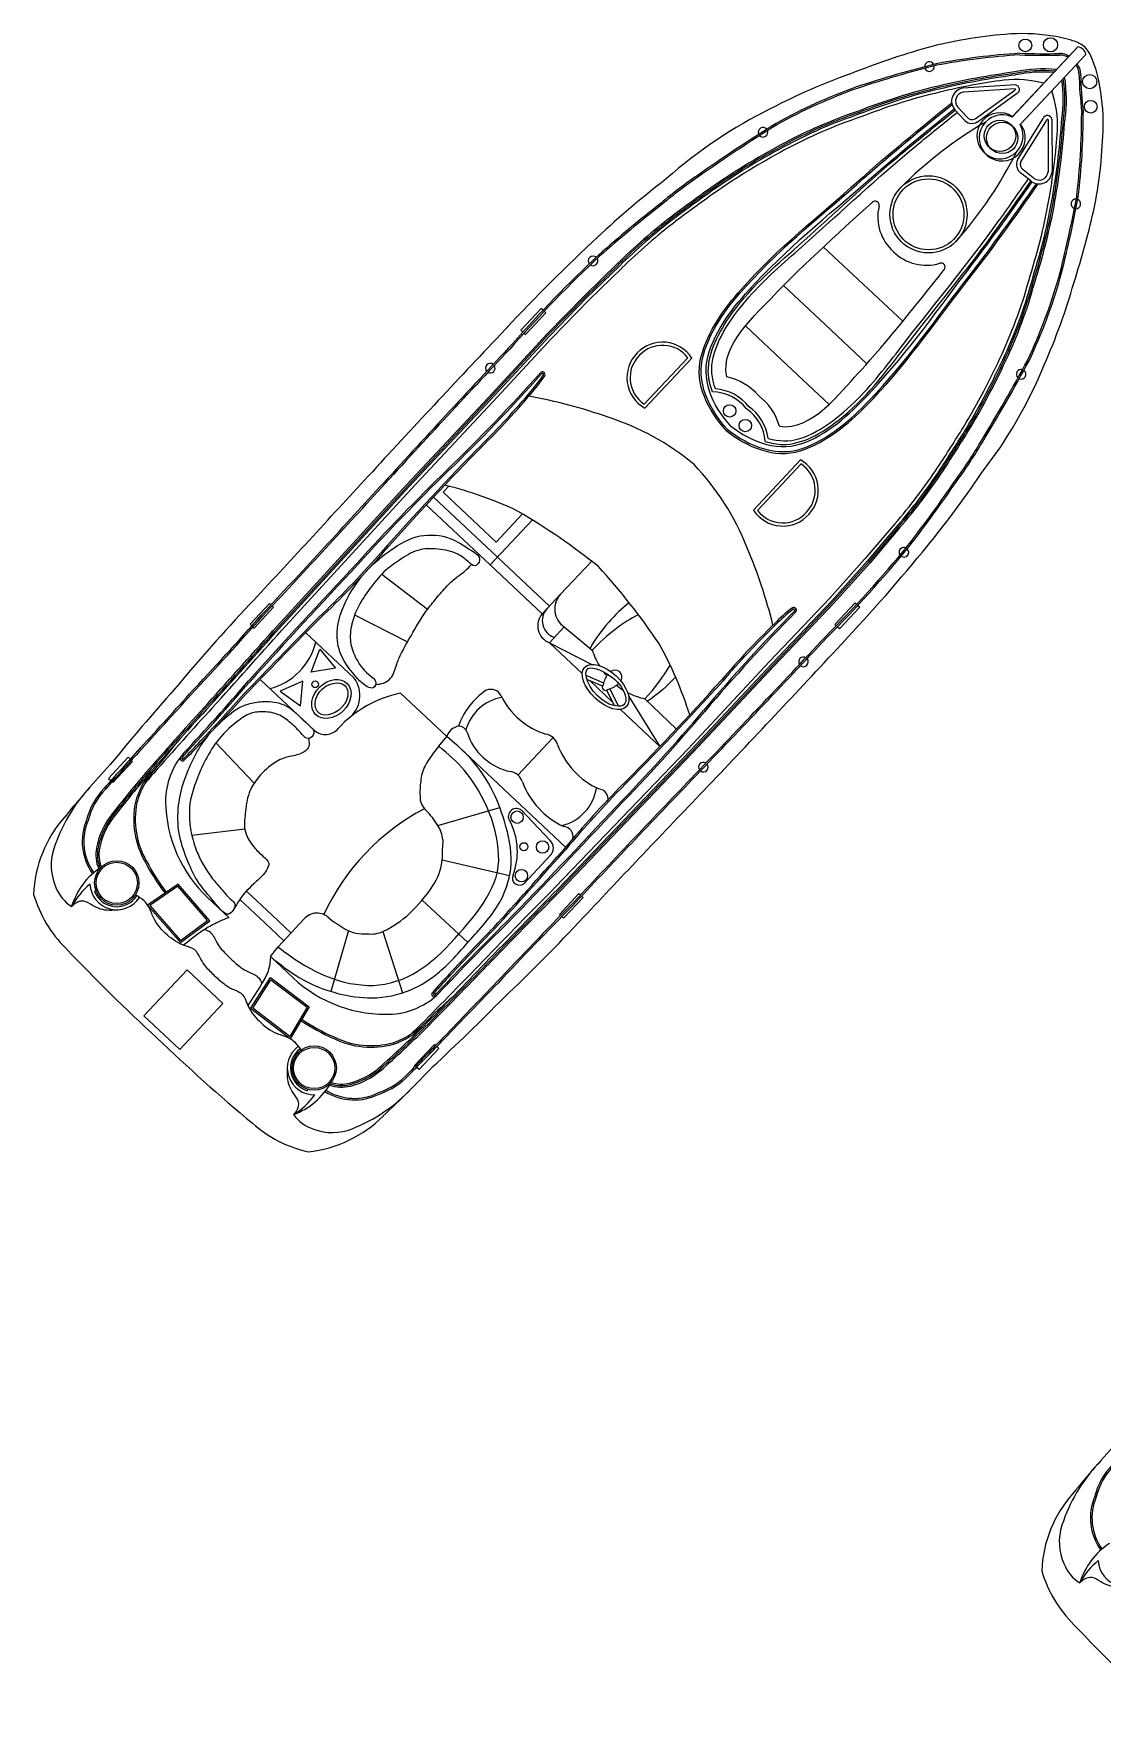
# Model space of a CAD drawing. Header units: metres. Extents: x 261051 to 267165, y 2208696 to 2215152.
# Drawn here: x 261052.9 to 261105.4, y 2209950.4 to 2210032.9 of the extents above; entities that cross this region are included whole.
import ezdxf

# ---------------------------------------------------------------- set-up
doc = ezdxf.new("R2010")
doc.units = ezdxf.units.M

msp = doc.modelspace()

# ---------------------------------------------------------------- linework, layer by layer
at = {"color": 30}
for p, q in [((261104.193, 2210032.283), (261100.961, 2210028.834)), ((261100.986, 2210028.861), (261104.193, 2210032.283)), ((261104.585, 2210031.916), (261101.353, 2210028.467)), ((261101.378, 2210028.493), (261104.585, 2210031.916)), ((261101.121, 2210030.413), (261098.545, 2210030.251)), ((261101.11, 2210030.221), (261098.564, 2210030.06)), ((261099.14, 2210028.756), (261101.098, 2210030.166)), ((261099.245, 2210028.594), (261101.182, 2210029.99)), ((261098.164, 2210029.178), (261098.583, 2210028.724)), ((261098.304, 2210029.31), (261098.731, 2210028.847)), ((261101.225, 2210026.739), (261102.491, 2210028.763)), ((261101.392, 2210026.645), (261102.672, 2210028.69)), ((261102.727, 2210028.706), (261102.731, 2210026.154)), ((261102.918, 2210028.729), (261102.923, 2210026.148)), ((261101.877, 2210025.698), (261101.397, 2210026.087)), ((261102, 2210025.846), (261101.51, 2210026.243)), ((261093.638, 2210020.628), (261091.673, 2210022.469)), ((261081.569, 2210021.64), (261079.942, 2210020.062)), ((261081.623, 2210021.585), (261079.996, 2210020.007)), ((261081.676, 2210021.53), (261080.05, 2210019.953)), ((261081.783, 2210021.42), (261080.158, 2210019.844)), ((261091.773, 2210018.638), (261089.722, 2210020.56)), ((261093.638, 2210020.628), (261095.603, 2210018.787)), ((261079.942, 2210020.062), (261078.109, 2210018.185)), ((261079.996, 2210020.007), (261078.165, 2210018.132)), ((261080.05, 2210019.953), (261078.22, 2210018.079)), ((261080.158, 2210019.844), (261078.332, 2210017.974)), ((261077.81, 2210019.437), (261076.809, 2210018.369)), ((261077.044, 2210018.15), (261078.044, 2210019.217)), ((261077.907, 2210019.346), (261077.81, 2210019.437)), ((261078.044, 2210019.217), (261077.963, 2210019.293)), ((261078.109, 2210018.185), (261075.208, 2210015.05)), ((261078.165, 2210018.132), (261075.264, 2210014.998)), ((261078.22, 2210018.079), (261075.32, 2210014.945)), ((261076.809, 2210018.369), (261076.914, 2210018.271)), ((261076.97, 2210018.218), (261077.044, 2210018.15)), ((261089.908, 2210016.648), (261087.852, 2210018.575)), ((261091.773, 2210018.638), (261093.824, 2210016.716)), ((261078.332, 2210017.974), (261075.433, 2210014.841)), ((261082.884, 2210014.731), (261085.023, 2210017.013)), ((261082.911, 2210014.535), (261085.22, 2210016.999)), ((261089.908, 2210016.648), (261091.965, 2210014.721)), ((261075.208, 2210015.05), (261071.197, 2210010.77)), ((261075.264, 2210014.998), (261071.253, 2210010.718)), ((261075.32, 2210014.945), (261071.309, 2210010.665)), ((261075.433, 2210014.841), (261071.422, 2210010.561)), ((261088.254, 2210009.528), (261090.563, 2210011.993)), ((261088.451, 2210009.514), (261090.589, 2210011.796)), ((261071.197, 2210010.77), (261064.842, 2210003.831)), ((261071.253, 2210010.718), (261064.899, 2210003.78)), ((261071.309, 2210010.665), (261064.956, 2210003.729)), ((261073.268, 2210010.701), (261072.994, 2210010.41)), ((261071.422, 2210010.561), (261065.07, 2210003.626)), ((261075.308, 2210006.833), (261072.165, 2210009.778)), ((261075.66, 2210007.209), (261072.516, 2210010.156)), ((261072.994, 2210010.41), (261075.61, 2210007.958)), ((261075.308, 2210006.833), (261077.38, 2210009.045)), ((261075.61, 2210007.958), (261076.902, 2210009.338)), ((261095.197, 2210008.849), (261093.73, 2210007.126)), ((261095.314, 2210008.749), (261093.845, 2210007.025)), ((261095.372, 2210008.7), (261093.903, 2210006.974)), ((261095.431, 2210008.65), (261093.961, 2210006.924)), ((261077.868, 2210004.434), (261075.308, 2210006.833)), ((261078.22, 2210004.81), (261075.66, 2210007.209)), ((261080.281, 2210007.008), (261078.764, 2210005.39)), ((261093.73, 2210007.126), (261091.981, 2210005.182)), ((261093.845, 2210007.025), (261092.094, 2210005.077)), ((261093.903, 2210006.974), (261092.15, 2210005.025)), ((261093.961, 2210006.924), (261092.207, 2210004.973)), ((261069.975, 2210006.38), (261072.234, 2210004.657)), ((261064.462, 2210004.937), (261063.506, 2210003.917)), ((261064.534, 2210004.87), (261064.462, 2210004.937)), ((261064.661, 2210004.751), (261064.59, 2210004.817)), ((261078.764, 2210005.39), (261078.106, 2210004.687)), ((261091.981, 2210005.182), (261089.043, 2210002.086)), ((261092.094, 2210005.077), (261089.155, 2210001.98)), ((261092.15, 2210005.025), (261089.21, 2210001.928)), ((261092.207, 2210004.973), (261089.266, 2210001.875)), ((261092.24, 2210003.908), (261093.241, 2210004.975)), ((261093.241, 2210004.975), (261093.322, 2210004.899)), ((261093.378, 2210004.846), (261093.475, 2210004.756)), ((261063.705, 2210003.73), (261064.661, 2210004.751)), ((261068.644, 2210004.378), (261071.247, 2210003.058)), ((261078.106, 2210004.687), (261077.868, 2210004.434)), ((261093.475, 2210004.756), (261092.475, 2210003.688)), ((261063.506, 2210003.917), (261063.592, 2210003.836)), ((261063.648, 2210003.783), (261063.705, 2210003.73)), ((261066.242, 2210003.504), (261068.626, 2210001.269)), ((261078.947, 2210003.789), (261078.216, 2210003.009)), ((261078.947, 2210003.789), (261080.327, 2210002.644)), ((261092.314, 2210003.839), (261092.24, 2210003.908)), ((261092.475, 2210003.688), (261092.37, 2210003.786)), ((261066.509, 2210001.56), (261066.934, 2210002.702)), ((261066.934, 2210002.702), (261067.71, 2210001.763)), ((261078.216, 2210003.009), (261079.831, 2210001.495)), ((261078.216, 2210003.009), (261080.302, 2210001.944)), ((261067.71, 2210001.763), (261066.509, 2210001.56)), ((261089.043, 2210002.086), (261085.032, 2209997.806)), ((261089.155, 2210001.98), (261085.143, 2209997.7)), ((261089.21, 2210001.928), (261085.199, 2209997.647)), ((261089.266, 2210001.875), (261085.255, 2209997.595)), ((261066.679, 2209998.693), (261063.998, 2210001.205)), ((261066.103, 2210001.127), (261064.99, 2210000.629)), ((261065.978, 2209999.915), (261066.103, 2210001.127)), ((261080.889, 2210001.02), (261080.019, 2210001.394)), ((261080.828, 2210000.879), (261080.061, 2210001.209)), ((261080.2, 2210001.149), (261081.343, 2210000.078)), ((261081.033, 2210000.687), (261081.426, 2209999.915)), ((261081.17, 2210000.757), (261081.61, 2209999.892)), ((261064.99, 2210000.629), (261065.978, 2209999.915)), ((261073.176, 2209998.396), (261070.902, 2210000.527)), ((261082.118, 2210000.361), (261083.649, 2209997.917)), ((261082.916, 2210000.252), (261084.46, 2209998.769)), ((261081.712, 2209999.732), (261083.649, 2209997.917)), ((261072.782, 2209997.925), (261073.176, 2209998.396)), ((261076.675, 2209996.509), (261078.4, 2209998.349)), ((261061.827, 2209998.088), (261063.71, 2209996.109)), ((261073.782, 2209997.877), (261079.017, 2209992.971)), ((261085.032, 2209997.806), (261078.523, 2209991.018)), ((261085.143, 2209997.7), (261078.633, 2209990.911)), ((261085.199, 2209997.647), (261078.688, 2209990.858)), ((261085.255, 2209997.595), (261078.743, 2209990.804)), ((261057.514, 2209997.381), (261056.546, 2209996.348)), ((261056.763, 2209996.145), (261057.73, 2209997.177)), ((261057.614, 2209997.286), (261057.514, 2209997.381)), ((261057.73, 2209997.177), (261057.67, 2209997.234)), ((261056.546, 2209996.348), (261056.669, 2209996.234)), ((261056.725, 2209996.181), (261056.763, 2209996.145)), ((261072.741, 2209994.026), (261075.78, 2209994.923)), ((261078.249, 2209993.297), (261076.84, 2209994.785)), ((261060.637, 2209993.561), (261063.247, 2209993.863)), ((261076.994, 2209991.206), (261078.253, 2209992.55)), ((261072.949, 2209992.342), (261076.263, 2209991.58)), ((261055.936, 2209990.826), (261055.864, 2209990.799)), ((261059.973, 2209991.154), (261058.469, 2209990.123)), ((261059.96, 2209991.051), (261058.583, 2209990.108)), ((261061.42, 2209989.359), (261059.96, 2209991.051)), ((261061.532, 2209989.347), (261059.973, 2209991.154)), ((261063.327, 2209990.808), (261064.586, 2209989.628)), ((261058.469, 2209990.123), (261060.081, 2209988.283)), ((261058.583, 2209990.108), (261060.093, 2209988.386)), ((261062.458, 2209989.511), (261061.442, 2209990.463)), ((261063.001, 2209990.403), (261064.232, 2209989.25)), ((261071.964, 2209990.366), (261074.213, 2209988.288)), ((261078.715, 2209989.663), (261079.672, 2209990.683)), ((261079.871, 2209990.496), (261078.915, 2209989.476)), ((261079.672, 2209990.683), (261079.743, 2209990.617)), ((261079.799, 2209990.564), (261079.871, 2209990.496)), ((261060.081, 2209988.283), (261061.532, 2209989.347)), ((261060.093, 2209988.386), (261061.42, 2209989.359)), ((261065.173, 2209988.367), (261064.232, 2209989.25)), ((261065.526, 2209988.748), (261064.586, 2209989.628)), ((261064.894, 2209988.066), (261066.153, 2209989.424)), ((261078.772, 2209989.609), (261078.715, 2209989.663)), ((261078.915, 2209989.476), (261078.828, 2209989.557)), ((261068.338, 2209988.866), (261067.476, 2209985.881)), ((261070.028, 2209988.821), (261070.998, 2209985.808)), ((261064.51, 2209987.587), (261064.894, 2209988.066)), ((261064.51, 2209987.587), (261065.623, 2209986.545)), ((261058.289, 2209984.676), (261060.409, 2209986.938)), ((261060.409, 2209986.938), (261062.172, 2209985.286)), ((261063.535, 2209985.046), (261064.503, 2209986.563)), ((261063.638, 2209985.064), (261064.523, 2209986.452)), ((261064.503, 2209986.563), (261066.407, 2209985.124)), ((261064.523, 2209986.452), (261066.306, 2209985.104)), ((261062.172, 2209985.286), (261060.052, 2209983.024)), ((261065.476, 2209983.556), (261063.535, 2209985.046)), ((261065.454, 2209983.669), (261063.638, 2209985.064)), ((261066.306, 2209985.104), (261065.454, 2209983.669)), ((261066.407, 2209985.124), (261065.476, 2209983.556)), ((261060.052, 2209983.024), (261058.289, 2209984.676)), ((261071.596, 2209982.244), (261072.564, 2209983.276)), ((261072.78, 2209983.073), (261071.813, 2209982.041)), ((261072.564, 2209983.276), (261072.624, 2209983.22)), ((261072.68, 2209983.167), (261072.78, 2209983.073)), ((261071.634, 2209982.208), (261071.596, 2209982.244)), ((261071.813, 2209982.041), (261071.69, 2209982.156)), ((261066.341, 2209981.074), (261066.319, 2209981))]:
    msp.add_line(p, q, dxfattribs=at)
for centre, radius in [((261101.612, 2210032.359), 0.313), ((261102.847, 2210032.387), 0.349), ((261104.776, 2210030.579), 0.349), ((261104.828, 2210029.345), 0.313), ((261100.365, 2210027.915), 0.771), ((261100.474, 2210027.813), 0.771), ((261096.853, 2210024.058), 1.896), ((261096.853, 2210024.058), 1.896), ((261096.853, 2210024.058), 1.743), ((261096.853, 2210024.058), 1.743), ((261087.08, 2210014.399), 0.305), ((261087.847, 2210013.68), 0.305), ((261066.706, 2210000.968), 0.163), ((261076.632, 2209994.441), 0.304), ((261077.882, 2209992.974), 0.304), ((261076.963, 2209992.99), 0.197), ((261056.956, 2209991.209), 1.09), ((261056.956, 2209991.209), 1.013), ((261076.843, 2209991.565), 0.304), ((261066.658, 2209982.117), 1.09), ((261066.658, 2209982.117), 1.013)]:
    msp.add_circle(centre, radius, dxfattribs=at)
for centre, radius, start, end in [((261102.503, 2210010.24), 22.74, 94.77761, 104.59706), ((261101.437, 2210023.446), 9.491, 81.37986, 95.00348), ((261109.434, 2209988.979), 45.082, 106.31261, 111.35414), ((261102.083, 2210026.86), 6.02, 71.97911, 82.59745), ((261103.491, 2210031.014), 1.635, 49.90889, 73.8585), ((261104.137, 2210031.831), 0.456, 10.76489, 82.95017), ((261104.137, 2210031.831), 0.456, 10.76489, 82.95017), ((261103.364, 2210031.133), 1.635, 19.85656, 43.80618), ((261112.27, 2209972.545), 60.802, 104.32523, 108.15897), ((261112.27, 2209972.545), 60.726, 104.32764, 108.15798), ((261096.896, 2210031.318), 0.237, 27.08796, 182.23001), ((261096.896, 2210031.318), 0.237, 200.86777, 8.45019), ((261103.59, 2209997.157), 34.885, 93.69781, 100.51143), ((261103.59, 2209997.157), 34.808, 93.70413, 100.50723), ((261102.477, 2210063.919), 31.969, 267.96311, 271.45781), ((261102.477, 2210063.919), 32.046, 267.96999, 271.46117), ((261103.34, 2210031.278), 0.683, 63.99966, 94.16552), ((261103.34, 2210031.278), 0.606, 63.79421, 94.33097), ((261103.154, 2210030.731), 1.181, 61.72209, 67.42278), ((261103.154, 2210030.731), 1.258, 60.79672, 67.31331), ((261103.104, 2210030.778), 1.181, 26.29228, 31.99297), ((261103.104, 2210030.778), 1.258, 26.40175, 32.91834), ((261103.637, 2210030.999), 0.606, 359.38409, 29.92085), ((261103.637, 2210030.999), 0.683, 359.54955, 29.7154), ((261099.31, 2210029.459), 6.02, 11.11761, 21.73595), ((261103.644, 2210001.327), 31.486, 109.72307, 117.5005), ((261106.425, 2209991.713), 39.701, 97.70588, 103.22641), ((261106.425, 2209991.713), 39.624, 97.70149, 103.22635), ((261106.425, 2209991.713), 39.547, 97.69706, 103.22622), ((261104.043, 2210003.075), 27.79, 97.1991, 103.80437), ((261101.145, 2210025.311), 5.367, 75.1562, 96.25823), ((261102.468, 2210024.75), 6.452, 83.96683, 102.22541), ((261102.468, 2210024.75), 6.375, 84.49041, 102.25255), ((261102.468, 2210024.75), 6.298, 85.03062, 102.28021), ((261097.18, 2210029.706), 6.298, 351.43486, 8.68444), ((261097.18, 2210029.706), 6.375, 351.46251, 9.22465), ((261097.18, 2210029.706), 6.452, 351.48966, 9.74824), ((261136.265, 2210032.253), 32.046, 182.2539, 185.74508), ((261136.265, 2210032.253), 31.969, 182.25725, 185.75196), ((261095.946, 2210028.592), 9.491, 358.71158, 12.33521), ((261102.451, 2210004.85), 27.056, 109.72193, 118.94532), ((261102.451, 2210004.85), 26.979, 109.72415, 118.94099), ((261104.055, 2210001.996), 29.149, 103.31606, 111.41374), ((261104.055, 2210001.996), 29.072, 103.3162, 111.41749), ((261104.055, 2210001.996), 28.995, 103.31627, 111.42126), ((261104.055, 2210001.996), 28.842, 103.31656, 111.42887), ((261098.624, 2210029.619), 0.637, 97.13602, 223.74536), ((261098.624, 2210029.619), 0.445, 97.8278, 223.94874), ((261101.1, 2210030.194), 0.0285, 266.6027, 68.5437), ((261101.1, 2210030.194), 0.22, 291.91399, 84.66043), ((261097.825, 2210028.423), 5.367, 357.45683, 18.55886), ((261099.146, 2210008.75), 22.831, 116.08997, 131.63712), ((261101.085, 2210006.3), 24.087, 108.57251, 118.39265), ((261101.085, 2210006.3), 24.011, 108.56798, 118.39287), ((261101.085, 2210006.3), 23.934, 108.56341, 118.39312), ((261101.085, 2210006.3), 23.78, 108.55419, 118.39363), ((261098.986, 2210029.029), 0.314, 215.52437, 299.36549), ((261100.365, 2210027.915), 1.132, 56.7415, 29.19106), ((261100.474, 2210027.813), 1.132, 64.524, 36.97356), ((261102.701, 2210028.694), 0.22, 9.05463, 161.80107), ((261063.956, 2210031.514), 39.547, 350.48884, 356.01801), ((261069.572, 2210029.038), 34.808, 353.20784, 0.01094), ((261069.572, 2210029.038), 34.885, 353.20363, 0.01726), ((261133.806, 2209957.374), 83.895, 121.99342, 125.16589), ((261133.806, 2209957.374), 83.819, 121.99481, 125.16635), ((261088.717, 2210028.093), 0.237, 38.47338, 206.56905), ((261088.717, 2210028.093), 0.237, 225.20411, 19.83832), ((261109.776, 2210011.174), 20.143, 120.18491, 135.25572), ((261098.986, 2210029.029), 0.505, 217.05145, 300.72303), ((261102.701, 2210028.694), 0.0285, 25.17136, 187.11236), ((261075.448, 2210029.873), 27.79, 349.9107, 356.51597), ((261063.956, 2210031.514), 39.624, 350.48871, 356.01357), ((261063.956, 2210031.514), 39.701, 350.48865, 356.00919), ((261082.698, 2210028.801), 22.74, 349.118, 358.93745), ((261106.69, 2209995.725), 36.055, 118.23737, 124.75349), ((261106.69, 2209995.725), 35.979, 118.23719, 124.75255), ((261106.69, 2209995.725), 35.902, 118.23703, 124.75162), ((261106.69, 2209995.725), 35.748, 118.23669, 124.74974), ((261083.159, 2210036.119), 20.143, 318.45934, 333.53015), ((261101.675, 2210026.509), 0.505, 152.99204, 236.66361), ((261101.675, 2210026.509), 0.314, 154.34957, 238.19069), ((261113.992, 2209986.984), 49.078, 127.70422, 133.32859), ((261097.811, 2210007.802), 21.943, 124.16975, 129.99861), ((261097.811, 2210007.802), 21.866, 124.168, 130.00204), ((261102.287, 2210026.186), 0.637, 229.9697, 356.57905), ((261102.287, 2210026.186), 0.445, 229.76632, 355.88726), ((261155.678, 2209928.308), 119.386, 125.6263, 126.75575), ((261155.678, 2209928.308), 119.309, 125.62658, 126.75556), ((261155.678, 2209928.308), 119.233, 125.62686, 126.75536), ((261155.678, 2209928.308), 119.079, 125.62743, 126.75496), ((261094.224, 2210024.502), 0.202, 346.05214, 132.51988), ((261074.371, 2210029.816), 28.842, 342.2862, 350.3985), ((261074.371, 2210029.816), 28.995, 342.2938, 350.39879), ((261074.371, 2210029.816), 29.072, 342.29758, 350.39886), ((261074.371, 2210029.816), 29.149, 342.30133, 350.39901), ((261044.449, 2210036.105), 60.726, 345.55708, 349.38742), ((261044.449, 2210036.105), 60.802, 345.5561, 349.38983), ((261104.095, 2210024.572), 0.237, 85.26487, 252.84729), ((261104.095, 2210024.572), 0.237, 271.48506, 66.62711), ((261124.716, 2209972.205), 66.545, 128.04334, 131.48939), ((261124.716, 2209972.205), 66.468, 128.04222, 131.48851), ((261101.229, 2210001.709), 27.996, 127.36915, 134.60795), ((261101.229, 2210001.709), 27.919, 127.37, 134.60795), ((261101.229, 2210001.709), 27.843, 127.37085, 134.60795), ((261096.64, 2210023.932), 2.281, 166.79676, 228.59788), ((261061.032, 2210034.34), 45.082, 342.36092, 347.40245), ((261101.229, 2210001.709), 27.689, 127.37255, 134.60795), ((261144.627, 2209954.213), 93.938, 133.20548, 137.09766), ((261096.741, 2210023.837), 2.281, 225.11718, 286.9183), ((261122.543, 2209977.136), 61.433, 133.01841, 138.66263), ((261122.543, 2209977.136), 61.357, 133.01937, 138.66379), ((261080.362, 2210021.771), 0.237, 48.1771, 218.58368), ((261080.362, 2210021.771), 0.237, 237.24257, 29.5182), ((261097.466, 2210021.463), 0.202, 321.19519, 107.66293), ((261078.858, 2210027.131), 23.78, 335.32144, 345.16088), ((261078.858, 2210027.131), 23.934, 335.32194, 345.15166), ((261078.858, 2210027.131), 24.011, 335.32219, 345.14709), ((261078.858, 2210027.131), 24.087, 335.32242, 345.14255), ((261077.323, 2210028.4), 26.979, 334.77408, 343.99091), ((261077.323, 2210028.4), 27.056, 334.76974, 343.99314), ((261073.729, 2210029.363), 31.486, 336.21456, 343.99199), ((261593.596, 2209528.293), 712.788, 136.586629, 137.352583), ((261596.047, 2209529.836), 712.768, 136.805233, 137.57712), ((261596.047, 2209529.836), 712.692, 136.805133, 137.577124), ((261083.741, 2210016.03), 1.71, 134.65674, 240.96092), ((261083.782, 2210016.059), 1.719, 33.17301, 136.30687), ((261083.782, 2210016.059), 1.565, 37.55115, 136.38867), ((261083.741, 2210016.03), 1.556, 134.57625, 236.5921), ((261067.942, 2210032.038), 35.748, 328.96532, 335.47837), ((261067.942, 2210032.038), 35.902, 328.96344, 335.47804), ((261067.942, 2210032.038), 35.979, 328.96251, 335.47787), ((261067.942, 2210032.038), 36.055, 328.96158, 335.47769), ((261027.914, 2210056.613), 83.819, 328.54872, 331.72025), ((261081.429, 2210025.355), 22.831, 322.07794, 337.6251), ((261027.914, 2210056.613), 83.895, 328.54917, 331.72165), ((261101.406, 2210016.2), 0.237, 73.87674, 228.51095), ((261101.406, 2210016.2), 0.237, 247.14601, 55.24168), ((261012.499, 2210074.366), 87.382, 313.99658, 318.33251), ((261012.499, 2210074.366), 87.459, 313.99661, 318.33251), ((261071.971, 2210020.033), 7.097, 317.55387, 326.98503), ((261071.971, 2210020.033), 7.174, 317.56573, 327.00324), ((261077.875, 2210016.192), 0.13, 329.7689, 140.952), ((261077.774, 2210016.274), 0.0767, 318.33251, 320.952), ((261077.875, 2210016.192), 0.0531, 331.33236, 140.952), ((261086.324, 2210013.246), 2.894, 41.13105, 77.73339), ((261047.675, 2210040.233), 38.686, 314.15465, 319.76342), ((261047.675, 2210040.233), 38.763, 314.1562, 319.76124), ((261072.798, 2209990.552), 24.96, 70.54832, 79.83391), ((261086.216, 2210013.184), 2.146, 38.14599, 89.35311), ((261086.216, 2210013.184), 2.3, 38.14599, 85.89574), ((261086.745, 2210012.851), 2.894, 15.98167, 52.58401), ((261077.252, 2210002.081), 12.611, 50.15957, 72.18538), ((261086.691, 2210012.739), 2.146, 4.36195, 55.56907), ((261086.691, 2210012.739), 2.3, 7.81932, 55.56907), ((260997.492, 2210076.556), 119.079, 326.9601, 328.08764), ((260997.492, 2210076.556), 119.233, 326.95971, 328.0882), ((260997.492, 2210076.556), 119.309, 326.95951, 328.08848), ((260997.492, 2210076.556), 119.386, 326.95931, 328.08876), ((261176.11, 2209913.502), 141.758, 135.7178, 138.67154), ((261176.11, 2209913.502), 141.681, 135.71823, 138.67173), ((261080.569, 2210023.961), 21.866, 323.71303, 329.54706), ((261080.569, 2210023.961), 21.943, 323.71646, 329.54531), ((261139.941, 2209942.547), 95.97, 134.0661, 137.87142), ((261139.941, 2209942.547), 95.893, 134.06612, 137.87188), ((261076.192, 2210003.074), 12.611, 21.52968, 43.55549), ((261089.718, 2210010.496), 1.719, 317.40819, 60.54206), ((261089.718, 2210010.496), 1.565, 317.32639, 56.16391), ((261074.267, 2210026.977), 27.689, 319.10712, 326.34252), ((261074.267, 2210026.977), 27.843, 319.10712, 326.34422), ((261074.267, 2210026.977), 27.919, 319.10712, 326.34507), ((261074.267, 2210026.977), 27.996, 319.10712, 326.34591), ((260364.404, 2210657.082), 956.068, 316.987548, 317.501983), ((260357.769, 2210663.26), 965.916, 316.989507, 317.497714), ((260357.769, 2210663.26), 965.993, 316.989561, 317.497717), ((261068.702, 2209992.719), 18.553, 64.49342, 76.37264), ((261043.303, 2210048.503), 66.468, 322.22656, 325.67285), ((261043.303, 2210048.503), 66.545, 322.22568, 325.67172), ((261058.747, 2210038.759), 49.078, 320.38647, 326.01084), ((261058.581, 2209978.864), 35.557, 51.66406, 59.38174), ((261089.691, 2210010.453), 1.71, 212.75414, 319.05832), ((261089.691, 2210010.453), 1.556, 217.12297, 319.13881), ((261064.976, 2209997.883), 24.96, 13.88115, 23.16674), ((261048.365, 2210046.654), 61.357, 315.05127, 320.69569), ((261048.365, 2210046.654), 61.433, 315.05243, 320.69665), ((261024.059, 2210067.207), 93.938, 316.61741, 320.50959), ((261336.432, 2209754.826), 367.693, 136.71573, 137.94332), ((261336.432, 2209754.826), 367.616, 136.71561, 137.94319), ((261028.704, 2210044.035), 55.139, 313.52968, 317.96663), ((261028.704, 2210044.035), 55.216, 313.531, 317.96712), ((261054.233, 2209982.938), 35.557, 34.33333, 42.051), ((261130.629, 2209941.594), 92.276, 136.68759, 140.14571), ((261079.535, 2210004.667), 1.057, 136.85753, 236.21986), ((260911.368, 2210140.168), 204.349, 316.88325, 318.35566), ((260911.368, 2210140.168), 204.426, 316.88325, 318.3554), ((261437.539, 2209638.8), 520.529, 135.43592, 135.9806), ((261437.539, 2209638.8), 520.452, 135.43606, 135.98045), ((261078.547, 2210003.845), 0.899, 139.05806, 248.38482), ((261078.739, 2210004.094), 0.868, 136.85753, 251.34928), ((261152.521, 2209943.141), 87.459, 135.38255, 139.71845), ((261152.521, 2209943.141), 87.382, 135.38255, 139.71848), ((261094.449, 2209998.968), 7.174, 126.71182, 136.14934), ((261094.449, 2209998.968), 7.097, 126.73003, 136.16119), ((261090.233, 2210004.611), 0.13, 312.76306, 123.94616), ((261090.233, 2210004.611), 0.0531, 312.76306, 122.3827), ((261090.321, 2210004.515), 0.0767, 132.76306, 135.38255), ((260697.608, 2210329.764), 491.012, 317.8137, 318.40992), ((260697.608, 2210329.764), 491.089, 317.81368, 318.40985), ((260697.608, 2210329.764), 491.166, 317.81366, 318.40978), ((260697.608, 2210329.764), 491.319, 317.81362, 318.40964), ((260571.324, 2210490.18), 712.692, 316.13794, 316.90993), ((260571.324, 2210490.18), 712.768, 316.137944, 316.90983), ((261116.18, 2209976.032), 38.763, 133.95383, 139.55886), ((261116.18, 2209976.032), 38.686, 133.95165, 139.56041), ((261063.703, 2210003.785), 3.124, 284.32609, 346.21357), ((261083.711, 2210003.71), 3.548, 197.48251, 210.83352), ((261067.404, 2209993.936), 18.553, 17.34242, 29.22165), ((260569.943, 2210487.634), 712.788, 316.362481, 317.128435), ((261083.711, 2210003.71), 3.548, 216.80664, 221.04656), ((261082.075, 2210000.701), 1.241, 132.97297, 133.24228), ((261081.435, 2210001.32), 0.347, 327.65983, 126.0054), ((261161.414, 2209910.833), 135.677, 138.50445, 140.56085), ((260973.265, 2210078.871), 119.049, 316.93303, 319.23113), ((260973.265, 2210078.871), 119.125, 316.93375, 319.23071), ((261067.475, 2210000.421), 1.43, 307.96591, 36.3719), ((261075.34, 2210000.165), 0.556, 25.19648, 113.89169), ((261080.98, 2210000.836), 0.166, 136.85753, 316.85753), ((261082.075, 2210000.701), 1.241, 142.46005, 168.45291), ((261080.775, 2210001.919), 1.241, 285.26215, 312.90223), ((261083.711, 2210003.71), 3.548, 231.76002, 238.09934), ((260981.394, 2210095.985), 141.681, 315.04333, 317.99684), ((260981.394, 2210095.985), 141.758, 315.04352, 317.99726), ((261080.775, 2210001.919), 1.241, 320.47278, 320.74209), ((260819.367, 2210217.43), 324.379, 317.35421, 318.02838), ((260819.367, 2210217.43), 324.456, 317.35427, 318.02838), ((261243.144, 2209833.895), 246.211, 137.56464, 138.57557), ((261243.144, 2209833.895), 246.135, 137.5646, 138.57547), ((261243.144, 2209833.895), 246.058, 137.56456, 138.57536), ((260971.641, 2210082.823), 123.134, 316.58908, 318.05366), ((260971.641, 2210082.823), 123.21, 316.58943, 318.05301), ((261072.031, 2209994.946), 5.694, 101.43114, 137.41724), ((261077.047, 2209997.767), 3.491, 123.62895, 160.88528), ((261076.273, 2209998.119), 2.243, 100.05755, 164.26171), ((261079.145, 2210002.032), 3.683, 206.27665, 252.54241), ((261083.711, 2210003.71), 3.548, 242.29173, 257.04754), ((261243.144, 2209833.895), 245.904, 137.56448, 138.57516), ((261012.721, 2210061.774), 95.893, 315.84318, 319.64894), ((261012.721, 2210061.774), 95.97, 315.84365, 319.64897), ((261067.206, 2209999.318), 0.818, 229.88724, 320.5637), ((261073.877, 2209998.192), 0.73, 98.84006, 163.79686), ((261073.746, 2209998.457), 0.457, 20.86021, 87.62921), ((261076.885, 2209999.462), 2.841, 197.24752, 258.42802), ((261077.923, 2209997.805), 0.723, 16.72552, 80.68827), ((261281.741, 2209795.008), 301.91, 137.83368, 138.29511), ((261281.741, 2209795.008), 301.833, 137.83374, 138.2954), ((261040.296, 2210013.157), 24.724, 319.24632, 322.77027), ((261062.991, 2209995.197), 3.641, 139.15123, 179.69358), ((261060.188, 2209997.327), 0.122, 151.61138, 314.74949), ((261062.991, 2209995.197), 3.564, 139.17498, 142.95336), ((261044.06, 2210013.688), 23.019, 314.58888, 317.72022), ((261044.06, 2210013.688), 23.096, 314.58888, 317.71834), ((261077.631, 2209993.786), 6.375, 139.51872, 150.05197), ((261082.278, 2209999.379), 3.908, 200.44476, 245.41092), ((261101.867, 2209955.49), 61.411, 137.44407, 140.62588), ((261102.067, 2209959.25), 57.492, 139.22697, 142.20813), ((261102.067, 2209959.25), 57.415, 139.2274, 142.20727), ((261102.067, 2209959.25), 57.339, 139.22783, 142.2064), ((261062.174, 2209993.941), 4.479, 142.38922, 163.98548), ((261062.174, 2209993.941), 4.403, 135.67475, 163.9457), ((261102.067, 2209959.25), 57.185, 139.22871, 139.88577), ((261060.188, 2209997.327), 0.0448, 157.34582, 314.74949), ((261060.273, 2209997.24), 0.0767, 134.58882, 134.74943), ((261073.885, 2209996.064), 1.994, 153.02928, 175.86492), ((261076.199, 2209995.965), 0.723, 16.72552, 80.68827), ((261085.787, 2209996.899), 0.237, 58.07954, 214.32866), ((261085.787, 2209996.899), 0.237, 232.95287, 39.45534), ((261061.674, 2209990.343), 8.219, 137.42669, 161.98776), ((261058.842, 2209993.453), 3.476, 136.01737, 165.74472), ((261058.842, 2209993.453), 3.399, 135.99169, 165.84297), ((261075.616, 2209995.657), 3.761, 171.57248, 182.81828), ((261080.553, 2209997.538), 3.908, 200.44476, 245.41092), ((261121.204, 2209957.346), 55.216, 135.74795, 140.18406), ((261078.308, 2209996.211), 2.243, 283.48198, 351.62947), ((261121.204, 2209957.346), 55.139, 135.74844, 140.18539), ((261782.6, 2209327.944), 965.993, 136.217346, 136.725502), ((261782.6, 2209327.944), 965.916, 136.21735, 136.725557), ((261776.005, 2209334.165), 956.068, 136.213081, 136.727515), ((261080.608, 2209995.33), 0.497, 347.68592, 84.87876), ((261061.973, 2209994.344), 4.188, 168.54133, 210.11481), ((261061.973, 2209994.344), 4.111, 168.58382, 210.13851), ((261066.017, 2209995.313), 6.667, 180.83127, 226.6706), ((261072.764, 2209995.441), 0.905, 178.02434, 228.15181), ((260812.663, 2210245.689), 367.616, 315.77187, 316.99945), ((260812.663, 2210245.689), 367.693, 315.77174, 316.99933), ((261058.966, 2209990.405), 6.103, 138.49788, 177.73538), ((261057.982, 2209993.248), 2.723, 157.07344, 215.63771), ((261057.982, 2209993.248), 2.647, 156.9477, 215.6377), ((261059.673, 2209992.232), 3.78, 143.49375, 169.3717), ((261059.673, 2209992.232), 3.703, 143.50706, 169.37171), ((261059.673, 2209992.232), 3.627, 143.52091, 169.37171), ((261077.273, 2209984.975), 11.166, 117.75705, 155.22963), ((261069.48, 2209992.068), 3.804, 31.09842, 45.21022), ((261076.596, 2209994.468), 0.399, 52.44541, 222.6165), ((261073.396, 2209992.747), 3.249, 339.15868, 26.53282), ((261071.313, 2209993.141), 1.68, 6.32785, 32.03827), ((261082.454, 2209992.539), 9.504, 175.24763, 181.02061), ((261077.904, 2209992.922), 0.51, 313.22817, 47.39131), ((261078.883, 2209993.489), 0.497, 347.68592, 84.87876), ((261056.344, 2209992.072), 2.616, 161.89544, 204.63619), ((261057.732, 2209992.598), 1.805, 169.44063, 202.66769), ((261057.716, 2209992.599), 1.713, 169.3717, 202.33298), ((261057.716, 2209992.599), 1.636, 169.3717, 201.80246), ((260690.329, 2210339.066), 520.452, 317.73462, 318.279), ((260690.329, 2210339.066), 520.529, 317.73446, 318.27915), ((261058.105, 2209989.037), 3.517, 122.8532, 163.18882), ((261067.69, 2209997.118), 10.536, 207.56168, 217.4551), ((261067.69, 2209997.118), 10.459, 207.55225, 217.47735), ((261070.151, 2209992.622), 2.812, 325.82753, 354.84511), ((261055.725, 2209991.659), 1.884, 201.08666, 238.42883), ((261057.85, 2209988.414), 3.517, 128.98291, 152.21544), ((261056.956, 2209991.209), 1.32, 182.63012, 327.53172), ((261056.956, 2209991.209), 1.167, 200.58184, 327.53172), ((261065.801, 2209995.575), 8.069, 313.42276, 325.82753), ((261427.785, 2209645.46), 491.319, 135.30543, 135.90144), ((261427.785, 2209645.46), 491.166, 135.30529, 135.9014), ((261427.785, 2209645.46), 491.089, 135.30522, 135.90138), ((261427.785, 2209645.46), 491.012, 135.30515, 135.90136), ((261076.744, 2209991.444), 0.345, 154.76228, 316.34172), ((261058.807, 2209992.405), 6.195, 196.49661, 225.29907), ((261224.737, 2209846.487), 204.426, 135.35966, 136.83181), ((261224.737, 2209846.487), 204.349, 135.35941, 136.83181), ((261066.794, 2209988.898), 0.829, 44.06312, 140.60086), ((261072.962, 2209996.979), 9.347, 233.40024, 239.25704), ((261067.965, 2209993.289), 4.922, 295.25759, 313.42276), ((261159.558, 2209904.282), 119.125, 134.48435, 136.78132), ((261159.558, 2209904.282), 119.049, 134.48393, 136.78204), ((261012.374, 2210052.42), 92.276, 313.56936, 317.02747), ((261069.082, 2209990.495), 1.791, 239.89753, 275.53427), ((261069.446, 2209990.15), 1.451, 262.41589, 295.25759), ((261163.607, 2209902.917), 123.21, 135.66205, 137.12563), ((261163.607, 2209902.917), 123.134, 135.6614, 137.12598), ((261120.134, 2210050.328), 90.548, 223.49736, 227.47548), ((260897.61, 2210157.721), 245.904, 315.1399, 316.15058), ((260897.61, 2210157.721), 246.058, 315.1397, 316.1505), ((260897.61, 2210157.721), 246.135, 315.1396, 316.15047), ((260897.61, 2210157.721), 246.211, 315.1395, 316.15043), ((261089.926, 2209970.704), 23.096, 135.99673, 139.12618), ((261089.926, 2209970.704), 23.019, 135.99484, 139.12618), ((261070.166, 2209991.424), 6.667, 227.04446, 272.8838), ((261070.246, 2209988.397), 3.564, 310.7617, 314.54009), ((261307.798, 2209759.685), 324.456, 135.68669, 136.36079), ((261307.798, 2209759.685), 324.379, 135.68669, 136.36085), ((261070.246, 2209988.397), 3.641, 274.02148, 314.56384), ((261089.639, 2209966.913), 24.724, 130.94479, 134.46874), ((261072.553, 2209985.738), 0.122, 138.96557, 302.10368), ((260979.683, 2210081.147), 135.677, 313.15421, 315.21062), ((261072.553, 2209985.738), 0.0448, 138.96557, 296.36925), ((261072.462, 2209985.818), 0.0767, 318.9656, 319.12621), ((261071.859, 2209993.211), 10.536, 236.25997, 246.15338), ((261071.859, 2209993.211), 10.459, 236.23771, 246.16281), ((261069.046, 2209987.501), 4.403, 289.76937, 318.04032), ((261031.843, 2210025.062), 57.185, 313.8293, 314.48635), ((261121.559, 2210048.992), 90.548, 226.23959, 230.2177), ((261069.462, 2209987.327), 4.188, 243.60025, 285.17373), ((261069.462, 2209987.327), 4.111, 243.57656, 285.13125), ((261031.843, 2210025.062), 57.339, 311.50866, 314.48723), ((261031.843, 2210025.062), 57.415, 311.5078, 314.48766), ((261031.843, 2210025.062), 57.492, 311.50694, 314.4881), ((261069.046, 2209987.501), 4.479, 289.72958, 311.32584), ((260856.304, 2210193.717), 301.833, 315.41966, 315.88132), ((260856.304, 2210193.717), 301.91, 315.41995, 315.88138), ((261066.658, 2209982.117), 1.32, 126.18334, 271.08494), ((261066.658, 2209982.117), 1.167, 126.18334, 253.13323), ((261067.503, 2209984.894), 3.627, 284.34335, 310.19416), ((261067.503, 2209984.894), 3.703, 284.34336, 310.20801), ((261067.503, 2209984.894), 3.78, 284.34336, 310.22131), ((261068.775, 2209984.145), 3.399, 287.87209, 317.72338), ((261068.775, 2209984.145), 3.476, 287.97034, 317.69769), ((261028.104, 2210024.619), 61.411, 313.08918, 316.27099), ((261064.416, 2209983.123), 3.517, 290.52625, 330.86186), ((261068.626, 2209983.272), 2.723, 238.07736, 296.64162), ((261068.626, 2209983.272), 2.647, 238.07736, 296.76736), ((261067.994, 2209982.981), 1.805, 251.04737, 284.27443), ((261067.996, 2209982.965), 1.713, 251.38208, 284.34336), ((261067.996, 2209982.965), 1.636, 251.9126, 284.34336), ((261065.488, 2209986.769), 8.219, 291.7273, 316.28837), ((261063.811, 2209982.828), 3.517, 301.49962, 324.73215), ((261067.731, 2209984.041), 6.195, 228.416, 257.21845), ((261067.187, 2209980.917), 1.884, 215.28624, 252.6284), ((261065.725, 2209984.07), 6.103, 275.97968, 315.21719), ((261067.558, 2209981.562), 2.616, 249.07887, 291.81962), ((261151.418, 2209922.255), 61.411, 137.44407, 140.62588), ((261111.225, 2209957.108), 8.219, 137.42669, 161.98776), ((261108.394, 2209960.217), 3.476, 136.01737, 165.74472), ((261108.394, 2209960.217), 3.399, 135.99169, 165.84297), ((261108.517, 2209957.169), 6.103, 138.49788, 177.73538), ((261107.533, 2209960.013), 2.723, 157.07344, 215.63771), ((261107.533, 2209960.013), 2.647, 156.9477, 215.6377), ((261105.895, 2209958.836), 2.616, 161.89544, 204.63619), ((261107.656, 2209955.801), 3.517, 122.8532, 163.18882), ((261107.401, 2209955.179), 3.517, 128.98291, 152.21544), ((261106.507, 2209957.974), 1.32, 182.63012, 327.53172), ((261108.358, 2209959.17), 6.195, 196.49661, 225.29907), ((261105.276, 2209958.424), 1.884, 201.08666, 238.42883), ((261169.685, 2210017.092), 90.548, 223.49736, 227.47548)]:
    msp.add_arc(centre, radius, start, end, dxfattribs=at)
for centre, start, end in [((261075.309, 2210016.5), 51.88763, 221.98675), ((261075.309, 2210016.5), 240.64693, 33.22746), ((261095.64, 2210007.454), 64.19686, 216.47249), ((261095.64, 2210007.454), 235.13139, 45.53797), ((261090.707, 2210002.07), 60.48761, 213.06814), ((261090.707, 2210002.07), 231.72831, 41.82743)]:
    msp.add_arc(centre, 0.237, start, end)
for start_param, end_param in [(0.830012, 1.576846), (4.712389, 5.232342)]:
    msp.add_ellipse((261081.63, 2210001.457), major_axis=(2.833, 3.023), ratio=0.425319, start_param=start_param, end_param=end_param, dxfattribs=at)
for centre, major_axis, ratio in [((261080.98, 2210000.836), (1.029, -0.964), 0.533092), ((261067.506, 2210000.249), (0.777, 0.758), 0.758117)]:
    msp.add_ellipse(centre, major_axis=major_axis, ratio=ratio, dxfattribs=at)
for points, knots in [([(261086.907, 2210013.445), (261086.025, 2210014.423), (261085.34, 2210015.711), (261085.997, 2210018.33), (261086.833, 2210019.455), (261089.445, 2210022.404), (261091.463, 2210023.961), (261094.884, 2210027.017), (261096.402, 2210028.261), (261097.992, 2210029.537)], [0, 0, 0, 0, 0.0462196, 0.0462196, 0.0924392, 0.0924392, 0.1947325, 0.1947325, 0.2709084, 0.2709084, 0.2709084, 0.2709084]), ([(261086.964, 2210013.496), (261086.055, 2210014.503), (261085.407, 2210015.831), (261086.163, 2210018.485), (261087.051, 2210019.606), (261089.711, 2210022.534), (261091.727, 2210024.107), (261095.076, 2210027.074), (261096.507, 2210028.246), (261098.009, 2210029.452)], [0, 0, 0, 0, 0.0480884, 0.0480884, 0.0961768, 0.0961768, 0.1985377, 0.1985377, 0.2704106, 0.2704106, 0.2704106, 0.2704106]), ([(261087.135, 2210013.651), (261086.207, 2210014.678), (261085.633, 2210015.99), (261086.513, 2210018.63), (261087.46, 2210019.742), (261090.213, 2210022.671), (261092.265, 2210024.301), (261095.531, 2210027.15), (261096.821, 2210028.204), (261098.112, 2210029.242)], [0, 0, 0, 0, 0.0508337, 0.0508337, 0.1016674, 0.1016674, 0.2060328, 0.2060328, 0.2709084, 0.2709084, 0.2709084, 0.2709084]), ([(261086.24, 2210015.33), (261086.133, 2210015.603), (261085.814, 2210016.802), (261087.261, 2210019.771), (261090.744, 2210022.708), (261094.436, 2210026.186), (261097.078, 2210028.312), (261098.16, 2210029.183)], [0.0234044, 0.0234044, 0.0234044, 0.0234044, 0.0350942, 0.0739111, 0.138251, 0.2165713, 0.2709084, 0.2709084, 0.2709084, 0.2709084]), ([(261086.381, 2210015.478), (261086.201, 2210015.987), (261086.138, 2210016.502), (261086.548, 2210018.162), (261087.363, 2210019.266), (261088.987, 2210021.049), (261089.899, 2210021.814), (261092.603, 2210024.228), (261094.386, 2210025.897), (261096.918, 2210027.986), (261097.587, 2210028.524), (261098.256, 2210029.063)], [0.0248254, 0.0248254, 0.0248254, 0.0248254, 0.0474598, 0.0474598, 0.0949196, 0.0949196, 0.1423794, 0.1423794, 0.237299, 0.237299, 0.2709084, 0.2709084, 0.2709084, 0.2709084]), ([(261086.907, 2210013.445), (261087.939, 2210012.628), (261089.27, 2210012.029), (261091.84, 2210012.854), (261092.909, 2210013.761), (261095.682, 2210016.559), (261097.105, 2210018.673), (261099.933, 2210022.285), (261101.076, 2210023.881), (261102.247, 2210025.55)], [0, 0, 0, 0, 0.0462196, 0.0462196, 0.0924392, 0.0924392, 0.1947325, 0.1947325, 0.2709084, 0.2709084, 0.2709084, 0.2709084]), ([(261086.954, 2210013.505), (261088.017, 2210012.664), (261089.384, 2210012.103), (261091.984, 2210013.03), (261093.045, 2210013.988), (261095.795, 2210016.832), (261097.234, 2210018.946), (261099.978, 2210022.48), (261101.054, 2210023.984), (261102.161, 2210025.562)], [0, 0, 0, 0, 0.0480884, 0.0480884, 0.0961768, 0.0961768, 0.1985377, 0.1985377, 0.2704106, 0.2704106, 0.2704106, 0.2704106]), ([(261087.097, 2210013.686), (261088.183, 2210012.827), (261089.529, 2210012.339), (261092.106, 2210013.388), (261093.154, 2210014.406), (261095.899, 2210017.342), (261097.393, 2210019.495), (261100.024, 2210022.94), (261100.992, 2210024.295), (261101.945, 2210025.65)], [0, 0, 0, 0, 0.0508337, 0.0508337, 0.1016674, 0.1016674, 0.2060328, 0.2060328, 0.2709084, 0.2709084, 0.2709084, 0.2709084]), ([(261088.831, 2210012.902), (261089.111, 2210012.813), (261090.327, 2210012.572), (261093.196, 2210014.209), (261095.901, 2210017.875), (261099.133, 2210021.784), (261101.083, 2210024.558), (261101.882, 2210025.694)], [0.0234044, 0.0234044, 0.0234044, 0.0234044, 0.0350942, 0.0739111, 0.138251, 0.2165713, 0.2709084, 0.2709084, 0.2709084, 0.2709084]), ([(261088.969, 2210013.052), (261089.489, 2210012.906), (261090.007, 2210012.876), (261091.637, 2210013.393), (261092.686, 2210014.277), (261094.359, 2210016.014), (261095.064, 2210016.973), (261097.297, 2210019.828), (261098.847, 2210021.715), (261100.768, 2210024.378), (261101.262, 2210025.08), (261101.756, 2210025.783)], [0.0248254, 0.0248254, 0.0248254, 0.0248254, 0.0474598, 0.0474598, 0.0949196, 0.0949196, 0.1423794, 0.1423794, 0.237299, 0.237299, 0.2709084, 0.2709084, 0.2709084, 0.2709084]), ([(261086.939, 2210016.074), (261086.565, 2210017.629), (261088.469, 2210019.216), (261090.133, 2210021.029), (261092.501, 2210023.231), (261094.091, 2210024.654)], [0.0313661, 0.0313661, 0.0313661, 0.0313661, 0.1084744, 0.1084744, 0.1920729, 0.1920729, 0.1920729, 0.1920729]), ([(261089.528, 2210013.648), (261091.104, 2210013.375), (261092.565, 2210015.378), (261094.266, 2210017.157), (261096.31, 2210019.662), (261097.626, 2210021.341)], [0.0313661, 0.0313661, 0.0313661, 0.0313661, 0.1084744, 0.1084744, 0.1920729, 0.1920729, 0.1920729, 0.1920729]), ([(261081.897, 2209999.976), (261082.006, 2210000.093), (261082.012, 2210000.385), (261081.443, 2210001.404), (261080.398, 2210001.908), (261079.838, 2210001.571), (261080.128, 2210000.692), (261081.283, 2209999.862), (261081.757, 2209999.826), (261081.897, 2209999.976)], [0, 0, 0, 0, 1.031451, 1.031451, 2.992455, 2.992455, 4.95346, 4.95346, 6.283185, 6.283185, 6.283185, 6.283185]), ([(261068.173, 2210000.9), (261067.921, 2210001.158), (261067.272, 2210001.043), (261066.582, 2210000.165), (261066.657, 2209999.616), (261067.388, 2209999.345), (261068.049, 2209999.688), (261068.368, 2210000.462), (261068.325, 2210000.744), (261068.173, 2210000.9)], [0, 0, 0, 0, 1.743273, 1.743273, 3.486547, 3.486547, 5.22982, 5.22982, 6.283185, 6.283185, 6.283185, 6.283185]), ([(261064.894, 2209988.066), (261066.266, 2209986.968), (261067.727, 2209986.229), (261070.829, 2209986.126), (261072.204, 2209986.972), (261074.493, 2209989.508), (261075.702, 2209990.825), (261075.749, 2209993.796), (261075.068, 2209995.526), (261073.676, 2209997.169), (261073.25, 2209997.533), (261072.782, 2209997.925)], [0, 0, 0, 0, 0.0684102, 0.0684102, 0.1368204, 0.1368204, 0.2052306, 0.2052306, 0.2736407, 0.2736407, 0.2974604, 0.2974604, 0.2974604, 0.2974604]), ([(261062.568, 2209987.475), (261062.412, 2209987.625), (261062.152, 2209987.876), (261061.84, 2209988.321), (261061.66, 2209988.775), (261061.373, 2209988.876), (261061.263, 2209988.91)], [0, 0, 0, 0, 0.00840925, 0.01405459, 0.02148076, 0.02583256, 0.02583256, 0.02583256, 0.02583256]), ([(261062.568, 2209987.475), (261062.728, 2209987.329), (261062.995, 2209987.085), (261063.46, 2209986.803), (261063.924, 2209986.653), (261064.043, 2209986.373), (261064.084, 2209986.265)], [0, 0, 0, 0, 0.00840925, 0.01405459, 0.02148076, 0.02583256, 0.02583256, 0.02583256, 0.02583256])]:
    msp.add_open_spline(points, degree=3, knots=knots, dxfattribs=at)
for points in [[(261074.004, 2210007.177), (261074.236, 2210006.99), (261074.564, 2210006.794), (261074.788, 2210007.065), (261074.395, 2210007.538), (261073.334, 2210008.138), (261071.864, 2210008.255), (261070.42, 2210007.558), (261069.297, 2210006.605), (261068.278, 2210005.167), (261067.782, 2210003.531), (261067.97, 2210002.441), (261068.786, 2210001.257), (261069.27, 2210000.852), (261069.565, 2210000.798), (261069.678, 2210001.106), (261069.457, 2210001.356), (261068.729, 2210002.224), (261068.449, 2210003.031), (261068.509, 2210003.938), (261068.814, 2210004.764), (261069.409, 2210005.688), (261070.085, 2210006.488), (261070.856, 2210007.075), (261071.746, 2210007.55), (261072.739, 2210007.608), (261073.716, 2210007.36), (261074.004, 2210007.177)], [(261069.673, 2210000.959), (261070.061, 2210001.029), (261070.411, 2210001.264), (261070.714, 2210001.957), (261070.953, 2210002.513), (261071.419, 2210003.357), (261072.185, 2210004.591), (261072.658, 2210005.188), (261073.177, 2210005.787), (261073.633, 2210006.205), (261074.081, 2210006.545), (261074.384, 2210006.859)], [(261066.375, 2209998.3), (261066.388, 2209997.905), (261065.975, 2209997.552), (261065.302, 2209997.388), (261064.634, 2209997.055), (261063.852, 2209996.308), (261063.463, 2209995.631), (261063.27, 2209994.607), (261063.252, 2209993.829), (261063.69, 2209992.981), (261064.142, 2209992.529), (261064.422, 2209992.185), (261064.32, 2209991.842), (261063.828, 2209991.289), (261062.887, 2209990.226), (261062.439, 2209989.672), (261061.825, 2209990.171), (261060.9, 2209991.348), (261060.4, 2209992.392), (261060.021, 2209993.652), (261059.995, 2209995.024), (261060.264, 2209996.219), (261060.711, 2209997.279), (261061.301, 2209998.26), (261062.107, 2209999.149), (261063.088, 2209999.874), (261063.745, 2210000.08), (261064.443, 2210000.12), (261065.413, 2209999.834), (261065.878, 2209999.444), (261066.422, 2209998.932), (261066.643, 2209998.561), (261066.375, 2209998.3), (261066.075, 2209998.503), (261065.499, 2209999.076), (261064.915, 2209999.47), (261064.189, 2209999.615), (261063.537, 2209999.536), (261062.876, 2209999.137), (261061.871, 2209998.145), (261061.253, 2209997.128), (261060.819, 2209996.11), (261060.565, 2209995.196), (261060.524, 2209994.517), (261060.614, 2209993.671), (261060.913, 2209992.706), (261061.246, 2209992.038), (261061.735, 2209991.333), (261062.19, 2209990.797), (261062.527, 2209990.43), (261062.768, 2209990.14), (261062.702, 2209989.916)], [(261064.51, 2209987.587), (261065.927, 2209986.556), (261067.819, 2209985.784), (261069.495, 2209985.561), (261071.408, 2209985.962), (261072.811, 2209986.843), (261074.368, 2209988.463), (261075.817, 2209990.338), (261076.335, 2209992.163), (261076.011, 2209994.238), (261075.342, 2209995.904), (261074.219, 2209997.457), (261073.176, 2209998.396)], [(261057.075, 2209989.894), (261056.583, 2209989.858), (261055.763, 2209990.106), (261055.34, 2209990.316), (261054.972, 2209990.24), (261054.738, 2209990.054)], [(261061.781, 2209986.635), (261061.333, 2209987.1), (261061.089, 2209987.457), (261060.775, 2209987.933), (261060.317, 2209988.119), (261059.438, 2209988.652), (261058.761, 2209989.505), (261058.519, 2209990.047), (261058.297, 2209990.327), (261057.875, 2209990.622)], [(261062.458, 2209989.511), (261061.939, 2209989.289), (261061.299, 2209988.934), (261060.227, 2209988.152)], [(261064.51, 2209987.587), (261064.419, 2209986.965), (261064.107, 2209986.303), (261063.395, 2209985.183)], [(261061.781, 2209986.635), (261062.274, 2209986.219), (261062.646, 2209985.997), (261063.141, 2209985.715), (261063.357, 2209985.27), (261063.946, 2209984.428), (261064.84, 2209983.807), (261065.397, 2209983.601), (261065.691, 2209983.398), (261066.012, 2209982.996)], [(261065.338, 2209982.151), (261065.334, 2209981.657), (261065.635, 2209980.855), (261065.871, 2209980.447), (261065.819, 2209980.074), (261065.649, 2209979.829)], [(261106.626, 2209956.659), (261106.134, 2209956.623), (261105.314, 2209956.871), (261104.892, 2209957.081), (261104.523, 2209957.005), (261104.289, 2209956.819)]]:
    msp.add_spline(points, degree=3, dxfattribs=at)
for points in [[(261082.139, 2210004.975), (261081.441, 2210004.419), (261080.751, 2210003.683), (261080.215, 2210002.749)], [(261084.421, 2210001.326), (261084.024, 2210000.895), (261083.558, 2210000.484), (261083.016, 2210000.124)]]:
    msp.add_open_spline(points, degree=3, dxfattribs=at)

doc.saveas('drawing.dxf')
